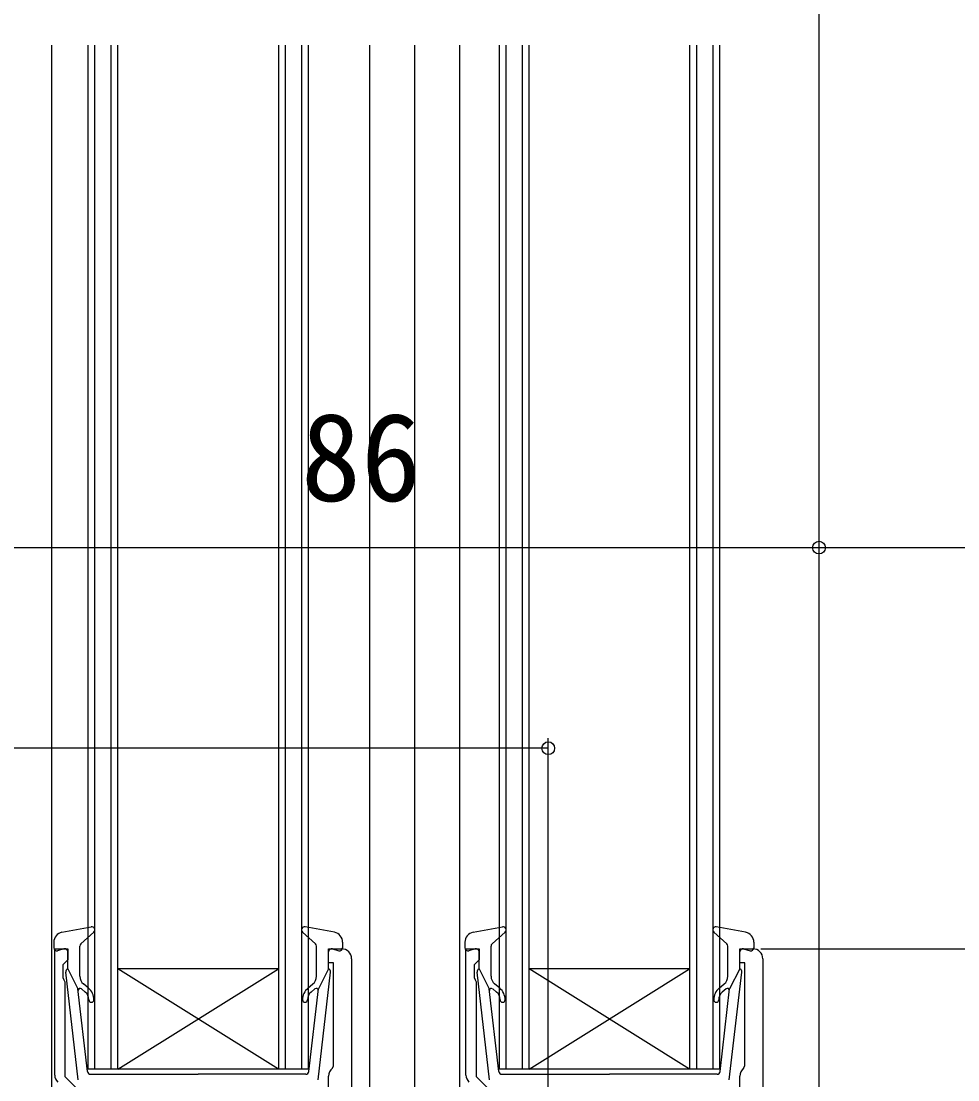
# Model space of a CAD drawing. Units: millimetres, scale not verified. Extents: x -525 to 525, y -783 to 778.
# Drawn here: x -155.6 to -62.2, y 20.2 to 125.8 of the extents above; entities that cross this region are included whole.
import ezdxf
from ezdxf.enums import TextEntityAlignment as Align

# ---------------------------------------------------------------- set-up
doc = ezdxf.new("R2010")
doc.units = ezdxf.units.MM
doc.header["$LTSCALE"] = 4
for name, color, linetype in [('0-2_YKK_11', 7, 'Continuous'), ('0-4_YKK_12', 2, 'Continuous'), ('0-5_YKK_13', 4, 'Continuous'), ('0-7_YKK_D', 6, 'Continuous')]:
    doc.layers.add(name, color=color, linetype=linetype)
doc.styles.add('ＭＳ ゴシック', font='')
doc.styles.get('ＭＳ ゴシック').set_extended_font_data('MS Gothic')

msp = doc.modelspace()

# ---------------------------------------------------------------- linework, layer by layer
at = {"layer": '0-2_YKK_11'}
for p, q in [((-122.6, 32.301), (-122.6, -18.699)), ((-81.6, 32.301), (-81.6, -18.699)), ((-124.9, 17.101), (-124.9, 20.601)), ((-83.9, 17.101), (-83.9, 20.601))]:
    msp.add_line(p, q, dxfattribs=at)
for points in [[(-152.2, 20.715), (-152.2, 33.301), (-150.9, 33.301), (-150.9, 32.201), (-151.2, 31.901), (-151.4, 31.701), (-151.4, 30.448), (-151.3, 30.224), (-151.2, 30.001), (-151.2, 20.574), (-150, 19.374), (-150, 12.701)], [(-124.515, 21.389), (-124.4, 21.625), (-124.4, 31.901), (-124.9, 31.901), (-124.9, 33.301), (-123.6, 33.301)], [(-111.2, 20.715), (-111.2, 33.301), (-109.9, 33.301), (-109.9, 32.201), (-110.2, 31.901), (-110.4, 31.701), (-110.4, 30.448), (-110.3, 30.224), (-110.2, 30.001), (-110.2, 20.574), (-109, 19.374), (-109, 12.701)], [(-83.515, 21.389), (-83.4, 21.625), (-83.4, 31.901), (-83.9, 31.901), (-83.9, 33.301), (-82.6, 33.301)]]:
    msp.add_lwpolyline(points, dxfattribs=at)
for centre, start, end in [((-123.6, 32.301), 0.00001, 89.99999), ((-82.6, 32.301), 0.00001, 89.99999), ((-123.9, 20.601), 127.97988, 180.00004), ((-82.9, 20.601), 127.97988, 180.00004), ((-151.2, 20.715), 179.99998, 224.99997), ((-110.2, 20.715), 179.99998, 224.99997)]:
    msp.add_arc(centre, 1, start, end, dxfattribs=at)
at = {"layer": '0-4_YKK_12'}
for p, q in [((-152.5, -18.7), (-152.5, 123.401)), ((-148.9, 123.401), (-148.9, 21.301)), ((-148.2, 21.301), (-148.2, 123.401)), ((-146.6, 123.401), (-146.6, 21.301)), ((-145.9, 21.301), (-145.9, 123.401)), ((-129.9, 123.401), (-129.9, 21.301)), ((-129.2, 21.301), (-129.2, 123.401)), ((-127.6, 123.401), (-127.6, 21.301)), ((-126.9, 21.301), (-126.9, 123.401)), ((-120.8, 6.919), (-120.8, 123.401)), ((-116.3, -18.7), (-116.3, 123.401)), ((-111.8, -18.7), (-111.8, 123.401)), ((-107.9, 123.401), (-107.9, 21.301)), ((-107.2, 21.301), (-107.2, 123.401)), ((-105.6, 123.401), (-105.6, 21.301)), ((-104.9, 21.301), (-104.9, 123.401)), ((-88.9, 123.401), (-88.9, 21.301)), ((-88.2, 21.301), (-88.2, 123.401)), ((-86.6, 123.401), (-86.6, 21.301)), ((-85.9, 21.301), (-85.9, 123.401)), ((-129.9, 31.301), (-145.9, 31.301)), ((-129.9, 21.301), (-145.9, 31.301)), ((-145.9, 21.301), (-129.9, 31.301)), ((-88.9, 31.301), (-104.9, 31.301)), ((-88.9, 21.301), (-104.9, 31.301)), ((-104.9, 21.301), (-88.9, 31.301)), ((-145.9, 21.301), (-148.9, 21.301)), ((-129.9, 21.301), (-145.9, 21.301)), ((-126.9, 21.301), (-129.9, 21.301)), ((-104.9, 21.301), (-107.9, 21.301)), ((-88.9, 21.301), (-104.9, 21.301)), ((-85.9, 21.301), (-88.9, 21.301))]:
    msp.add_line(p, q, dxfattribs=at)
at = {"layer": '0-5_YKK_13'}
for p, q in [((-151.482, 34.949), (-148.555, 35.492)), ((-149.602, 33.787), (-148.298, 34.976)), ((-126.198, 33.787), (-127.502, 34.976)), ((-124.317, 34.949), (-127.245, 35.492)), ((-110.482, 34.949), (-107.555, 35.492)), ((-108.602, 33.787), (-107.298, 34.976)), ((-85.198, 33.787), (-86.502, 34.976)), ((-83.317, 34.949), (-86.245, 35.492)), ((-152.3, 33.966), (-152.3, 33.397)), ((-123.5, 33.966), (-123.5, 33.397)), ((-111.3, 33.966), (-111.3, 33.397)), ((-82.5, 33.966), (-82.5, 33.397)), ((-151.28, 33.286), (-151.919, 33.108)), ((-150.9, 31.297), (-150.9, 32.997)), ((-149.7, 30.564), (-149.7, 33.565)), ((-126.1, 30.564), (-126.1, 33.565)), ((-124.9, 31.297), (-124.9, 32.997)), ((-124.519, 33.286), (-123.88, 33.108)), ((-110.28, 33.286), (-110.919, 33.108)), ((-109.9, 31.297), (-109.9, 32.997)), ((-108.7, 30.564), (-108.7, 33.565)), ((-85.1, 30.564), (-85.1, 33.565)), ((-83.9, 31.297), (-83.9, 32.997)), ((-83.519, 33.286), (-82.88, 33.108)), ((-149.851, 20.24), (-151.098, 30.98)), ((-150.9, 31.297), (-149.887, 29.297)), ((-125.949, 20.24), (-124.702, 30.98)), ((-124.9, 31.297), (-125.913, 29.297)), ((-108.851, 20.24), (-110.098, 30.98)), ((-109.9, 31.297), (-108.887, 29.297)), ((-84.949, 20.24), (-83.702, 30.98)), ((-83.9, 31.297), (-84.913, 29.297)), ((-148.836, 29.372), (-149.343, 29.798)), ((-126.964, 29.372), (-126.457, 29.798)), ((-107.836, 29.372), (-108.343, 29.798)), ((-85.964, 29.372), (-85.457, 29.798)), ((-148.931, 21.063), (-149.887, 29.297)), ((-149.54, 29.311), (-149.157, 28.989)), ((-126.869, 21.063), (-125.913, 29.297)), ((-126.259, 29.311), (-126.643, 28.989)), ((-107.931, 21.063), (-108.887, 29.297)), ((-108.54, 29.311), (-108.157, 28.989)), ((-85.869, 21.063), (-84.913, 29.297)), ((-85.259, 29.311), (-85.643, 28.989)), ((-148.633, 20.797), (-137.9, 20.797)), ((-127.167, 20.797), (-137.9, 20.797)), ((-107.633, 20.797), (-96.9, 20.797)), ((-86.167, 20.797), (-96.9, 20.797))]:
    msp.add_line(p, q, dxfattribs=at)
for centre, radius, start, end in [((-151.3, 33.966), 1, 100.51214, 180), ((-148.5, 35.197), 0.3, 312.35531, 100.51214), ((-127.3, 35.197), 0.3, 79.48786, 227.64469), ((-124.5, 33.966), 1, 0, 79.48786), ((-110.3, 33.966), 1, 100.51214, 180), ((-107.5, 35.197), 0.3, 312.35531, 100.51214), ((-86.3, 35.197), 0.3, 79.48786, 227.64469), ((-83.5, 33.966), 1, 0, 79.48786), ((-149.4, 33.565), 0.3, 132.35531, 180), ((-126.4, 33.565), 0.3, 0, 47.64469), ((-108.4, 33.565), 0.3, 132.35531, 180), ((-85.4, 33.565), 0.3, 0, 47.64469), ((-152, 33.397), 0.3, 180, 285.56536), ((-151.2, 32.997), 0.3, 0, 105.56536), ((-124.6, 32.997), 0.3, 74.43464, 180), ((-123.8, 33.397), 0.3, 254.43464, 0), ((-111, 33.397), 0.3, 180, 285.56536), ((-110.2, 32.997), 0.3, 0, 105.56536), ((-83.6, 32.997), 0.3, 74.43464, 180), ((-82.8, 33.397), 0.3, 254.43464, 0), ((-150.8, 31.015), 0.3, 109.47122, 186.62089), ((-125, 31.015), 0.3, 353.37911, 70.52878), ((-109.8, 31.015), 0.3, 109.47122, 186.62089), ((-84, 31.015), 0.3, 353.37911, 70.52878), ((-148.7, 30.564), 1, 180, 229.99999), ((-127.1, 30.564), 1, 310.00001, 0), ((-107.7, 30.564), 1, 180, 229.99999), ((-86.1, 30.564), 1, 310.00001, 0), ((-149.669, 29.158), 0.2, 49.99999, 186.62089), ((-149.8, 28.223), 1, 0, 49.99999), ((-149.8, 28.223), 1.5, 0, 49.99999), ((-126, 28.223), 1.5, 130.00001, 180), ((-126, 28.223), 1, 130.00001, 180), ((-126.131, 29.158), 0.2, 353.37911, 130.00001), ((-108.669, 29.158), 0.2, 49.99999, 186.62089), ((-108.8, 28.223), 1, 0, 49.99999), ((-108.8, 28.223), 1.5, 0, 49.99999), ((-85, 28.223), 1.5, 130.00001, 180), ((-85, 28.223), 1, 130.00001, 180), ((-85.131, 29.158), 0.2, 353.37911, 130.00001), ((-148.55, 28.223), 0.25, 180, 0), ((-127.25, 28.223), 0.25, 180, 0), ((-107.55, 28.223), 0.25, 180, 0), ((-86.25, 28.223), 0.25, 180, 0), ((-148.633, 21.097), 0.3, 186.62089, 270), ((-127.167, 21.097), 0.3, 270, 353.37911), ((-107.633, 21.097), 0.3, 186.62089, 270), ((-86.167, 21.097), 0.3, 270, 353.37911)]:
    msp.add_arc(centre, radius, start, end, dxfattribs=at)
at = {"layer": '0-7_YKK_D'}
for p, q in [((-76, -15.498), (-76, 165.967)), ((-76, -16.498), (-76, 74.301)), ((-76, -16.498), (-76, 74.301)), ((-162, 73.301), (-76, 73.301)), ((-103, -51.7), (-103, 54.301)), ((-81.798, 33.301), (47.996, 33.301))]:
    msp.add_line(p, q, dxfattribs=at)
for points in [[(-76, 73.301), (-53.501, 73.301), (-18.997, 73.301)], [(-103, 53.301), (-171.6, 53.301), (-323.121, 53.301)]]:
    msp.add_lwpolyline(points, dxfattribs=at)
for centre in [(-76, 73.301), (-76, 73.301), (-103, 53.301)]:
    msp.add_circle(centre, 0.637, dxfattribs=at)

# ---------------------------------------------------------------- texts
at = {"layer": '0-7_YKK_D', "style": 'ＭＳ ゴシック'}
msp.add_text('86', height=8.798, dxfattribs=at).set_placement((-127.659, 75.301), align=Align.BOTTOM_LEFT)

doc.saveas('drawing.dxf')
